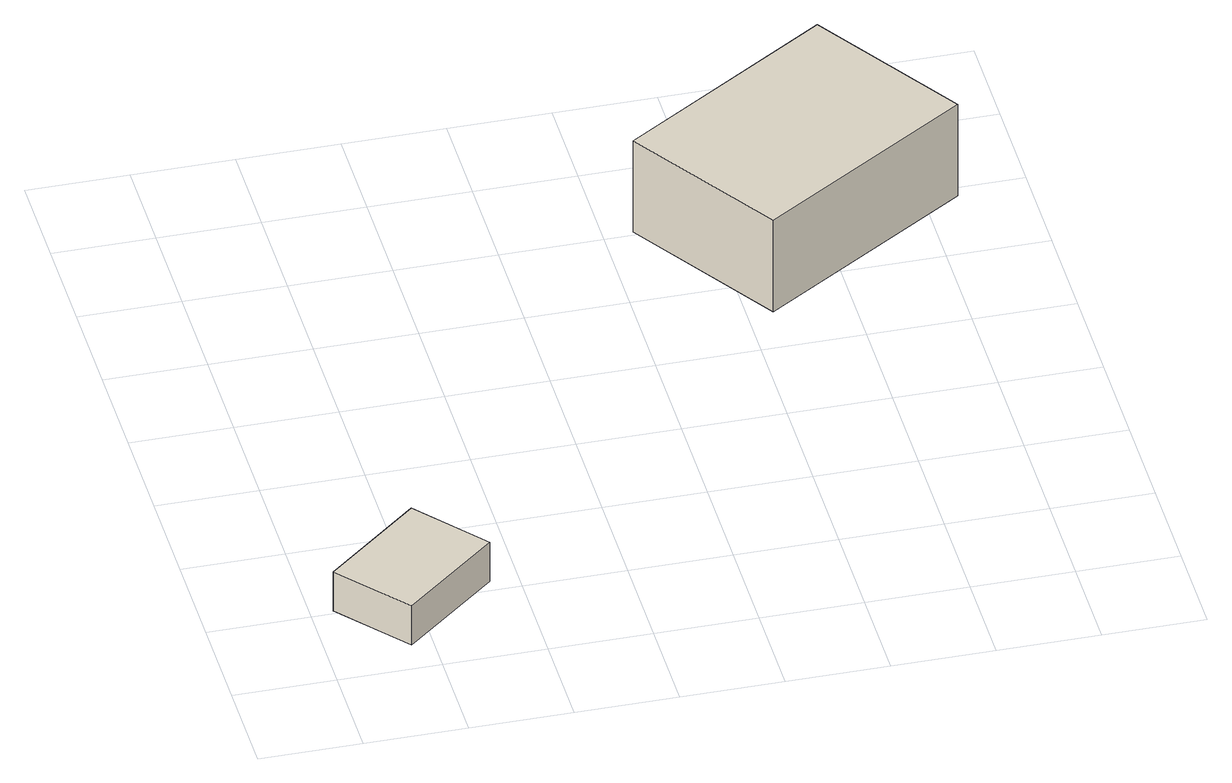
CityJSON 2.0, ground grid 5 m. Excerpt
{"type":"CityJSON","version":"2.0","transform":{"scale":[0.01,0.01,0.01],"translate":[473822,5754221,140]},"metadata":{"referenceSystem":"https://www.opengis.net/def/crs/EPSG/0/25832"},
"CityObjects":{
"building1":{"type":"Building","attributes":{"Gemeindeschluessel":"05711000","BezugspunktDach":"2000","function":"31001_9998","measuredHeight":2.25},"address":[{"country":"Germany","locality":"Bielefeld","thoroughfareNumber":"53","thoroughfareName":"Schopketalweg"}],"geometry":[{"type":"Solid","lod":"1","boundaries":[[[[0,1,2,3]],[[4,5,6,7]],[[4,7,3,2]],[[5,4,2,1]],[[6,5,1,0]],[[7,6,0,3]]]]}]},
"building2":{"type":"Building","attributes":{"Gemeindeschluessel":"05711000","BezugspunktDach":"2000","function":"31001_3000","measuredHeight":8.18},"address":[{"country":"Germany","locality":"Bielefeld","thoroughfareNumber":"53","thoroughfareName":"Schopketalweg"}],"geometry":[{"type":"Solid","lod":"1","boundaries":[[[[8,9,10,11]],[[12,13,14,15]],[[12,15,11,10]],[[13,12,10,9]],[[14,13,9,8]],[[15,14,8,11]]]]}]}
},
"vertices":[
[544,785,389],[79,395,389],[366,53,389],[832,443,389],[366,53,164],[79,395,164],[544,785,164],[832,443,164],
[3179,3688,591],[2143,3023,591],[2623,2273,591],[3660,2938,591],[2623,2273,67],[2143,3023,67],[3179,3688,67],[3660,2938,67]
]}
